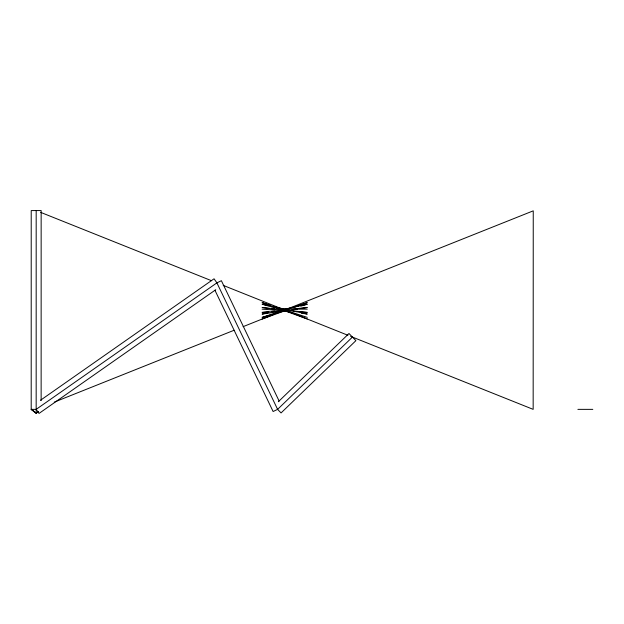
<?xml version="1.0" encoding="UTF-8"?>
<svg xmlns="http://www.w3.org/2000/svg" width="624" height="624" viewBox="0 0 624 624"><rect width="100%" height="100%" fill="white"/><g stroke="black" fill="none" stroke-linecap="round" stroke-linejoin="round"><path stroke-width="0.94" d="M38.298 411.692L36.169 413.431L31.2 409.36L31.216 210.569L41.153 210.569L41.137 400.592M36.169 413.431L36.184 210.569M278.343 401.731L348.988 333.505L355.898 340.657L281.057 412.94L277.602 409.36L216.902 282.859L214.055 278.788L40.482 400.273M352.443 337.077L277.602 409.36L273.117 411.512L214.952 290.277M38.298 411.403L36.169 412.94L31.2 409.36L36.169 409.36L216.902 282.859L221.387 280.706L279.131 401.06M215.771 289.715L39.023 413.431L36.169 409.36M54.241 402.137L234.078 330.268M243.11 326.656L274.739 314.012M276.549 313.287L279.256 312.203M286.486 309.317L533.247 210.842L533.161 409.36L350.633 336.359M262.088 319.067L285.581 310.518M294.622 307.234L307.273 302.632L286.985 309.27M275.917 312.881L262.088 317.405L285.137 310.697L262.088 312.429L268.819 311.696M300.815 306.134L307.273 304.255L284.677 309.169M267.735 312.858L262.088 314.09L285.16 310.729M295.729 309.192L297.656 308.911M299.575 308.63L307.265 307.507L291.884 309.184M271.697 311.384L274.583 311.072M281.315 309.137L307.265 309.145M577.886 409.36L592.8 409.36M262.088 309.13L285.16 310.814L262.088 307.484L269.779 308.326M293.81 311.446L296.696 311.657M300.542 311.93L307.265 312.421L290.924 310.635M271.697 308.537L274.583 308.849M287.079 310.222L289.006 310.424M301.501 313.225L307.265 314.067L278.093 307.694M268.679 305.643L262.088 304.2L307.265 317.359L273.148 306.189M270.387 305.284L262.088 302.562L307.265 319.004L347.927 335.275M211.481 280.691L40.7 212.378M223.228 285.386L307.265 319.004M31.2 409.36L32.854 410.077"/></g></svg>
